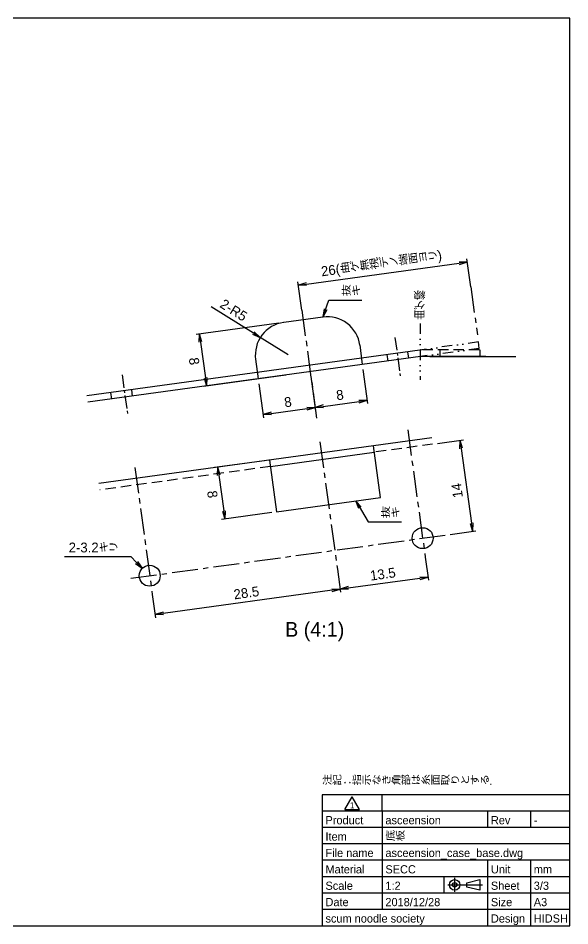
# Model space of a CAD drawing. Header units: millimetres. Extents: x -1 to 810, y -1 to 564.
# Drawn here: x 473 to 810, y 10 to 564 of the extents above; entities that cross this region are included whole.
import ezdxf
from ezdxf.enums import TextEntityAlignment as Align

# ---------------------------------------------------------------- set-up
doc = ezdxf.new("R2010")
doc.units = ezdxf.units.MM
doc.header["$LTSCALE"] = 0.5
for name, pattern in [('CENTER', [50.8, 31.75, -6.35, 6.35, -6.35]), ('DASH2', [19.05, 12.7, -6.35]), ('DASH2DOT', [31.75, 12.7, -6.35, 0, -6.35, 0, -6.35])]:
    doc.linetypes.add(name, pattern=pattern)
doc.layers.add('dim', color=2, linetype='Continuous')
doc.layers.add('zuwaku', color=7, linetype='Continuous')
doc.styles.get("Standard").update_dxf_attribs({"font": 'FC-Txt.shx', "height": 6, "bigfont": '@ARExtfont2.shx'})
doc.dimstyles.new('JIS-1', dxfattribs={"dimtxt": 2.5, "dimasz": 5, "dimexe": 2, "dimexo": 3, "dimgap": 2.5, "dimtad": 1, "dimdsep": 46, "dimtxsty": 'Standard', "dimblk": 'OPEN', "dimcen": 2.5, "dimadec": 0, "dimazin": 0, "dimtfac": 1, "dimtmove": 0, "dimatfit": 3, "dimldrblk": 'OPEN', "dimfxl": 1, "dimarcsym": 0})
doc.dimstyles.new('JIS-1$3', dxfattribs={"dimtxt": 2.5, "dimasz": 5, "dimexe": 2, "dimexo": 3, "dimgap": 2.5, "dimtad": 1, "dimtih": 1, "dimtoh": 1, "dimdsep": 46, "dimtxsty": 'Standard', "dimblk1": 'NONE', "dimblk2": 'OPEN', "dimsah": 1, "dimcen": 0, "dimadec": 0, "dimazin": 0, "dimtfac": 1, "dimtofl": 0, "dimtmove": 0, "dimatfit": 3, "dimldrblk": 'OPEN', "dimfxl": 1, "dimarcsym": 0})

# ---------------------------------------------------------------- blocks, each defined once
blk = doc.blocks.new('_OPEN')
at = {"color": 0, "linetype": 'ByBlock', "lineweight": -2}
for p, q in [((-1, 0.166667), (0, 0)), ((-1, -0.166667), (0, 0)), ((0, 0), (-1, 0))]:
    blk.add_line(p, q, dxfattribs=at)
blk = doc.blocks.new('*D134')
at = {"layer": 'dim', "color": 0, "lineweight": -2}
for p, q in [((632.4, 377.87), (582.04, 370.94)), ((584.7, 366.26), (587.7, 344.47)), ((636.76, 346.17), (586.4, 339.24))]:
    blk.add_line(p, q, dxfattribs=at)
at = {"layer": 'dim', "color": 0, "lineweight": -2, "xscale": 5, "yscale": 5, "zscale": 5}
for p, rotation in [((584.02, 371.22), 97.83520628907463), ((588.39, 339.51), 277.8352062890746)]:
    blk.add_blockref('_OPEN', p, dxfattribs=dict(at, rotation=rotation))
at = {"layer": 'dim', "color": 0, "insert": (580.76, 354.62), "char_height": 6, "attachment_point": 5, "rotation": 277.8352}
blk.add_mtext('8', dxfattribs=at)
blk = doc.blocks.new('*D136')
at = {"layer": 'dim', "color": 0, "lineweight": -2}
for p, q in [((721.78, 235.11), (723.73, 220.93)), ((668.2, 227.74), (670.15, 213.56)), ((674.84, 216.22), (718.51, 222.23))]:
    blk.add_line(p, q, dxfattribs=at)
at = {"layer": 'dim', "color": 0, "lineweight": -2, "xscale": 5, "yscale": 5, "zscale": 5}
for p, rotation in [((723.46, 222.91), 7.835492768130128), ((669.88, 215.54), 187.8354927681301)]:
    blk.add_blockref('_OPEN', p, dxfattribs=dict(at, rotation=rotation))
at = {"layer": 'dim', "color": 0, "insert": (695.92, 224.67), "char_height": 6, "attachment_point": 5, "rotation": 7.8355}
blk.add_mtext('13.5', dxfattribs=at)
blk = doc.blocks.new('*D137')
at = {"layer": 'dim', "color": 0, "lineweight": -2}
for p, q in [((668.2, 227.74), (670.15, 213.56)), ((555.27, 212.19), (557.22, 198.01)), ((664.93, 214.86), (561.9, 200.68))]:
    blk.add_line(p, q, dxfattribs=at)
at = {"layer": 'dim', "color": 0, "lineweight": -2, "xscale": 5, "yscale": 5, "zscale": 5}
for p, rotation in [((669.88, 215.54), 7.835492768130119), ((556.95, 200), 187.8354927681301)]:
    blk.add_blockref('_OPEN', p, dxfattribs=dict(at, rotation=rotation))
at = {"layer": 'dim', "color": 0, "insert": (612.66, 213.22), "char_height": 6, "attachment_point": 5, "rotation": 7.8355}
blk.add_mtext('28.5', dxfattribs=at)
blk = doc.blocks.new('*D140')
at = {"layer": 'dim', "color": 0, "lineweight": -2}
for p, q in [((749.55, 400.05), (747.2, 417.17)), ((649.31, 401.68), (742.52, 414.5)), ((646.44, 385.86), (644.09, 402.98))]:
    blk.add_line(p, q, dxfattribs=at)
at = {"layer": 'dim', "color": 0, "lineweight": -2, "xscale": 5, "yscale": 5, "zscale": 5}
for p, rotation in [((747.47, 415.18), 7.835492768130062), ((644.36, 400.99), 187.8354927681301)]:
    blk.add_blockref('_OPEN', p, dxfattribs=dict(at, rotation=rotation))
at = {"layer": 'dim', "color": 0, "insert": (695.17, 413.54), "char_height": 6, "attachment_point": 5, "rotation": 7.8355}
blk.add_mtext('26(曲ゲ無視デノ端面ヨリ)', dxfattribs=at)
blk = doc.blocks.new('*D143')
at = {"layer": 'dim', "color": 0, "lineweight": -2}
for p, q in [((616.92, 371.75), (591.26, 387.84)), ((638.1, 358.47), (621.15, 369.09))]:
    blk.add_line(p, q, dxfattribs=at)
at = {"layer": 'dim', "color": 0, "lineweight": -2, "xscale": 5, "yscale": 5, "zscale": 5, "rotation": 327.9111136020844}
blk.add_blockref('_OPEN', (621.15, 369.09), dxfattribs=at)
at = {"layer": 'dim', "color": 0, "insert": (604.9, 385.78), "char_height": 6, "attachment_point": 5, "rotation": 327.9111}
blk.add_mtext('2-R5', dxfattribs=at)
blk = doc.blocks.new('*D144')
at = {"layer": 'dim', "color": 0, "lineweight": -2}
for p, q in [((652.03, 345.25), (654.9, 324.43)), ((620.33, 340.88), (623.19, 320.07)), ((627.88, 322.74), (649.67, 325.73))]:
    blk.add_line(p, q, dxfattribs=at)
at = {"layer": 'dim', "color": 0, "lineweight": -2, "xscale": 5, "yscale": 5, "zscale": 5}
for p, rotation in [((654.62, 326.42), 7.835492768130117), ((622.92, 322.05), 187.8354927681301)]:
    blk.add_blockref('_OPEN', p, dxfattribs=dict(at, rotation=rotation))
at = {"layer": 'dim', "color": 0, "insert": (638.02, 329.68), "char_height": 6, "attachment_point": 5, "rotation": 7.8355}
blk.add_mtext('8', dxfattribs=at)
blk = doc.blocks.new('*D145')
at = {"layer": 'dim', "color": 0, "lineweight": -2}
for p, q in [((683.73, 349.61), (686.6, 328.77)), ((652.03, 345.25), (654.9, 324.41)), ((659.58, 327.07), (681.37, 330.07))]:
    blk.add_line(p, q, dxfattribs=at)
at = {"layer": 'dim', "color": 0, "lineweight": -2, "xscale": 5, "yscale": 5, "zscale": 5}
for p, rotation in [((654.63, 326.39), 187.8354927681301), ((686.33, 330.75), 7.835492768130089)]:
    blk.add_blockref('_OPEN', p, dxfattribs=dict(at, rotation=rotation))
at = {"layer": 'dim', "color": 0, "insert": (669.73, 334.02), "char_height": 6, "attachment_point": 5, "rotation": 7.8355}
blk.add_mtext('8', dxfattribs=at)
blk = doc.blocks.new('*D158')
at = {"layer": 'dim', "color": 0, "lineweight": -2}
for p, q in [((623.77, 293.91), (593.22, 289.71)), ((595.88, 285.03), (598.88, 263.23)), ((628.13, 262.21), (597.58, 258.01))]:
    blk.add_line(p, q, dxfattribs=at)
at = {"layer": 'dim', "color": 0, "lineweight": -2, "xscale": 5, "yscale": 5, "zscale": 5}
for p, rotation in [((595.2, 289.98), 97.83549276813031), ((599.56, 258.28), 277.8354927681303)]:
    blk.add_blockref('_OPEN', p, dxfattribs=dict(at, rotation=rotation))
at = {"layer": 'dim', "color": 0, "insert": (591.93, 273.38), "char_height": 6, "attachment_point": 5, "rotation": 277.8355}
blk.add_mtext('8', dxfattribs=at)
blk = doc.blocks.new('*D166')
at = {"layer": 'dim', "color": 0, "lineweight": -2}
for p, q in [((501.79, 235.37), (542.15, 235.37)), ((542.15, 235.37), (545.67, 231.81))]:
    blk.add_line(p, q, dxfattribs=at)
at = {"layer": 'dim', "color": 0, "lineweight": -2, "xscale": 5, "yscale": 5, "zscale": 5, "rotation": 314.671675524382}
blk.add_blockref('_OPEN', (549.18, 228.25), dxfattribs=at)
at = {"layer": 'dim', "color": 0, "insert": (519.37, 240.87), "char_height": 6, "attachment_point": 5}
blk.add_mtext('2-3.2キリ', dxfattribs=at)
blk = doc.blocks.new('_None')
blk = doc.blocks.new('*D169')
at = {"layer": 'dim', "color": 0, "lineweight": -2}
for p, q in [((729.28, 304.39), (745.05, 306.57)), ((743.75, 301.34), (750.02, 255.77)), ((736.91, 248.92), (752.69, 251.09))]:
    blk.add_line(p, q, dxfattribs=at)
at = {"layer": 'dim', "color": 0, "lineweight": -2, "xscale": 5, "yscale": 5, "zscale": 5}
for p, rotation in [((743.07, 306.29), 97.8354927681298), ((750.7, 250.82), 277.8354927681298)]:
    blk.add_blockref('_OPEN', p, dxfattribs=dict(at, rotation=rotation))
at = {"layer": 'dim', "color": 0, "insert": (741.19, 275.65), "char_height": 6, "attachment_point": 5, "rotation": 98}
blk.add_mtext('14', dxfattribs=at)
blk = doc.blocks.new('title')
at = {"layer": 'zuwaku'}
for p, q in [((-75.54, 35), (-75.54, 0)), ((0, 35), (-75.54, 35)), ((-57.26, 35), (-57.26, 5)), ((-25.08, 35), (-25.08, 30)), ((-12, 35), (-12, 30)), ((0, 30), (-75.54, 30)), ((0, 25), (-75.54, 25)), ((0, 20), (-75.54, 20)), ((-25.08, 20), (-25.08, 0)), ((-12, 20), (-12, 0)), ((0, 15), (-75.54, 15)), ((-38.48, 15), (-38.48, 10)), ((-31.44, 13.17), (-27.5, 14.11)), ((-27.5, 14.11), (-27.5, 10.89)), ((-31.44, 11.83), (-31.44, 13.17)), ((-27.5, 10.89), (-31.44, 11.83)), ((0, 10), (-75.54, 10)), ((0, 5), (-75.54, 5))]:
    blk.add_line(p, q, dxfattribs=at)
at = {"layer": 'zuwaku', "linetype": 'CENTER'}
for p, q in [((-35.14, 14.61), (-35.14, 10.39)), ((-37.25, 12.5), (-26.66, 12.5))]:
    blk.add_line(p, q, dxfattribs=at)
at = {"layer": 'zuwaku'}
for radius in [1.61, 0.672]:
    blk.add_circle((-35.14, 12.5), radius, dxfattribs=at)
for tag, p in [('PRODUCT', (-56.26, 31)), ('REV', (-11, 31)), ('ITEM', (-56.26, 26)), ('FILE_NAME', (-56.26, 21)), ('MATERIAL', (-56.26, 16)), ('UNIT', (-11, 16)), ('SCALE', (-56.26, 11)), ('SHEET', (-11, 11)), ('DATE', (-56.26, 6)), ('SIZE', (-11, 6)), ('COMPANY', (-74.54, 1)), ('DESIGNED', (-11, 1))]:
    blk.add_attdef(tag, p, '', height=2.5)
for s, p in [('Product', (-74.54, 31)), ('Rev', (-24.08, 31)), ('Item', (-74.54, 26)), ('File name', (-74.54, 21)), ('Material', (-74.54, 16)), ('Unit', (-24.08, 16)), ('Scale', (-74.54, 11)), ('Sheet', (-24.08, 11)), ('Date', (-74.54, 6)), ('Size', (-24.08, 6)), ('Design', (-24.08, 1))]:
    blk.add_text(s, height=2.5, dxfattribs=at).set_placement(p)
blk = doc.blocks.new('mod_mark')
at = {"layer": 'zuwaku'}
for p, q in [((6.92, 0.5), (9.14, 4.36)), ((11.37, 0.5), (9.14, 4.36)), ((6.92, 0.5), (11.37, 0.5))]:
    blk.add_line(p, q, dxfattribs=at)
blk.add_text('1', height=1.79, dxfattribs=at).set_placement((9.14, 1.79), align=Align.MIDDLE_CENTER)

msp = doc.modelspace()

# ---------------------------------------------------------------- linework, layer by layer
for p, q in [((659.356, 381.583), (635.58, 378.311)), ((718.398, 361.444), (515.338, 333.5)), ((681.885, 364.575), (683.325, 352.58)), ((710.995, 360.425), (711.541, 356.463)), ((730.671, 361.482), (730.671, 357.082)), ((755.071, 361.482), (755.071, 357.482)), ((718.947, 357.482), (515.884, 329.537)), ((618.275, 355.822), (619.922, 343.855)), ((698.315, 358.68), (698.86, 354.718)), ((758.671, 357.482), (718.947, 357.482)), ((724.671, 357.482), (777.071, 357.482)), ((529.821, 335.493), (530.366, 331.53)), ((542.501, 337.238), (543.047, 333.275)), ((725.763, 307.949), (522.7, 280.004)), ((694.504, 271.345), (690.141, 303.046)), ((626.739, 294.321), (631.101, 262.62)), ((627.284, 290.359), (690.686, 299.084)), ((631.101, 262.62), (694.504, 271.345))]:
    msp.add_line(p, q)
at = {"linetype": 'DASH2DOT'}
for p, q in [((754.188, 366.369), (718.398, 361.444)), ((754.734, 362.407), (754.188, 366.369)), ((754.734, 362.407), (718.671, 357.444))]:
    msp.add_line(p, q, dxfattribs=at)
at = {"linetype": 'DASH2'}
for p, q in [((754.947, 361.482), (718.947, 361.482)), ((726.309, 303.986), (690.686, 299.084)), ((627.284, 290.359), (523.245, 276.042))]:
    msp.add_line(p, q, dxfattribs=at)
for centre in [(720.197, 246.617), (553.684, 223.703)]:
    msp.add_circle(centre, 6.4)
for centre, radius, start, end in [((638.099, 358.469), 20, 97.83503, 188.06468), ((662.083, 361.77), 20, 7.60631, 97.83595), ((718.947, 357.482), 4, 90, 97.88711)]:
    msp.add_arc(centre, radius, start, end)
at = {"layer": 'dim', "linetype": 'CENTER'}
for p, q in [((749.553, 400.052), (753.579, 370.795)), ((646.443, 385.862), (655.639, 319.038)), ((711.097, 312.741), (721.781, 235.108)), ((657.52, 305.368), (668.203, 227.735)), ((544.584, 289.826), (555.268, 212.194)), ((542.175, 222.119), (733.943, 248.509))]:
    msp.add_line(p, q, dxfattribs=at)
at = {"layer": 'dim', "linetype": 'DASH2DOT'}
msp.add_line((718.671, 377.7), (718.671, 343.21), dxfattribs=at)
at = {"layer": 'dim', "linetype": 'CENTER', "ltscale": 0.5}
for p, q in [((703.33, 369.183), (706.573, 345.615)), ((536.817, 346.269), (540.06, 322.7))]:
    msp.add_line(p, q, dxfattribs=at)
at = {"layer": 'zuwaku'}
for p, q in [((810, 90), (658.917, 90)), ((658.917, 90), (658.917, 80)), ((695.486, 80), (695.486, 90))]:
    msp.add_line(p, q, dxfattribs=at)
msp.add_lwpolyline([(10, 564), (10, 10), (810, 10), (810, 564)], close=True, dxfattribs=at)

# ---------------------------------------------------------------- block references
at = {"layer": 'zuwaku', "xscale": 2, "yscale": 2, "zscale": 2}
msp.add_blockref('mod_mark', (658.917, 80), dxfattribs=at)
msp.add_blockref('title', (810, 10), dxfattribs=at).add_auto_attribs({'PRODUCT': 'asceension', 'REV': '-', 'ITEM': '底板', 'MATERIAL': 'SECC', 'SCALE': '1:2', 'DATE': '2018/12/28', 'SHEET': '3/3', 'SIZE': 'A3', 'UNIT': 'mm', 'DESIGNED': 'HIDSH', 'COMPANY': 'scum noodle society', 'FILE_NAME': 'asceension_case_base.dwg'})

# ---------------------------------------------------------------- texts
at = {"layer": 'dim'}
msp.add_text(' 曲ゲ線', height=6, rotation=90, dxfattribs=at).set_placement((718.671, 377.7), align=Align.MIDDLE_LEFT)
msp.add_text('B (4:1)', height=9, dxfattribs=at).set_placement((636.288, 186.455))
at = {"layer": 'dim', "char_height": 6, "width": 16.14292, "attachment_point": 7}
for insert in [(670.478, 394.466), (694.511, 259.036)]:
    msp.add_mtext('抜キ', dxfattribs=dict(at, insert=insert))
at = {"layer": 'zuwaku', "insert": (658.939, 101.025), "char_height": 5, "width": 151.06099, "attachment_point": 1}
msp.add_mtext('{\\pxi-4,l4;注記：指示なき角部は糸面取りとする.}', dxfattribs=at)

# ---------------------------------------------------------------- dimensions: what is measured, and where the dimension line sits
at = {"layer": 'dim'}
dim = msp.add_aligned_dim(p1=(646.443, 385.862), p2=(749.553, 400.052), distance=15.275, text='<>(曲ゲ無視デノ端面ヨリ)', dimstyle='JIS-1', override={"dimexo": 0, "dimlfac": 0.25, "dimrnd": 0.5, "dimpost": '<>'}, dxfattribs=at)
dim.commit()
dim.dimension.update_dxf_attribs({"geometry": '*D140', "text_midpoint": (695.166, 413.538)})
dim = msp.add_radius_dim(center=(638.099, 358.469), mpoint=(621.155, 369.094), text='2-R5', dimstyle='JIS-1', dxfattribs=at)
dim.commit()
dim.dimension.update_dxf_attribs({"geometry": '*D143', "text_midpoint": (601.974, 381.121), "dimtype": 164})
for p1, p2, distance, override, picture, middle in [((635.373, 378.282), (639.735, 346.581), -51.834, {"dimtad": 2, "dimlfac": 0.25, "dimzin": 8, "dimpost": '<>', "dimtol": 0, "dimlim": 0, "dimtp": 1, "dimtm": 1e-08}, '*D134', (580.756, 354.616)), ((651.623, 348.217), (683.325, 352.58), -22.031, {"dimlfac": 0.25}, '*D145', (669.728, 334.021)), ((619.922, 343.855), (651.623, 348.217), -22.007, {"dimlfac": 0.25}, '*D144', (638.023, 329.683)), ((626.739, 294.321), (631.101, 262.62), -31.834, {"dimscale": 1, "dimtad": 2, "dimtih": 0, "dimlfac": 0.25, "dimtxsty": 'Standard', "dimtix": 0}, '*D158', (591.934, 273.381)), ((668.203, 227.735), (721.781, 235.108), -12.312, {"dimexo": 0, "dimlfac": 0.25, "dimrnd": 0.5, "dimpost": '<>'}, '*D136', (695.921, 224.673)), ((668.203, 227.735), (555.268, 212.194), 12.312, {"dimexo": 0, "dimlfac": 0.25, "dimpost": '<>'}, '*D137', (612.664, 213.216))]:
    dim = msp.add_aligned_dim(p1=p1, p2=p2, distance=distance, dimstyle='JIS-1', override=override, dxfattribs=at)
    dim.commit()
    dim.dimension.update_dxf_attribs({"geometry": picture, "text_midpoint": middle})
dim = msp.add_linear_dim(base=(750.705, 250.815), p1=(726.309, 303.986), p2=(733.943, 248.509), angle=277.83549, dimstyle='JIS-1', override={"dimscale": 1, "dimtxt": 2.5, "dimasz": 5, "dimexe": 2, "dimexo": 3, "dimgap": 2.5, "dimtad": 1, "dimtih": 0, "dimtoh": 0, "dimlfac": 0.25, "dimpost": '<>', "dimcen": 2.5, "dimtix": 1, "dimtofl": 0, "dimtmove": 2, "dimatfit": 3, "dimfxlon": 0}, dxfattribs=at)
dim.commit()
dim.dimension.update_dxf_attribs({"geometry": '*D169', "text_midpoint": (741.187, 275.654), "dimtype": 161, "text_rotation": 98})
dim = msp.add_diameter_dim_2p(p1=(558.183, 219.151), p2=(549.185, 228.254), text='2-<>キリ', dimstyle='JIS-1$3', override={"dimlfac": 0.25, "dimpost": '<>'}, dxfattribs=at)
dim.commit()
dim.dimension.update_dxf_attribs({"geometry": '*D166', "text_midpoint": (519.374, 235.365), "dimtype": 163})

# ---------------------------------------------------------------- leaders
at = {"layer": 'dim', "annotation_type": 0, "has_hookline": 1, "hookline_direction": 0, "text_width": 12.7}
for points in [[(659.345, 381.581), (662.978, 391.966), (667.978, 391.966)], [(679.418, 269.436), (687.011, 256.536), (692.011, 256.536)]]:
    msp.add_leader(points, dimstyle='JIS-1', override={"dimtad": 1}, dxfattribs=at)

doc.saveas('drawing.dxf')
